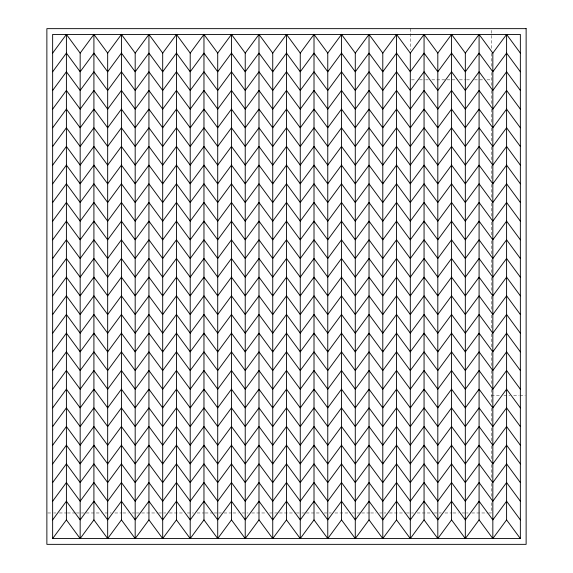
<?xml version="1.0" encoding="UTF-8"?>
<svg xmlns="http://www.w3.org/2000/svg" width="573" height="573" viewBox="0 0 573 573"><rect width="100%" height="100%" fill="white"/><g stroke="black" fill="none" stroke-linecap="round" stroke-linejoin="round"><path stroke-width="0.43" stroke-dasharray="2.87 2.15" d="M411.421 79.84L415.869 79.84M419.429 79.84L424.765 79.84M425.653 79.84L428.318 79.84M431.877 79.84L446.102 79.84M446.99 79.84L455.886 79.84M459.439 79.84L465.663 79.84M466.558 79.84L470.999 79.84M474.559 79.84L483.447 79.84M487.007 79.84L491.455 79.84M491.455 395.728L500.344 395.728M503.903 395.728L510.128 395.728M513.68 395.728L519.016 395.728M519.904 395.728L525.24 395.728M47.76 512.971L53.131 512.971M54.027 512.971L55.81 512.971M59.391 512.971L66.547 512.971M67.442 512.971L75.493 512.971M76.388 512.971L85.334 512.971M86.229 512.971L101.435 512.971M105.009 512.971L111.277 512.971M114.851 512.971L122.006 512.971M122.901 512.971L128.273 512.971M131.847 512.971L135.429 512.971M136.324 512.971L140.793 512.971M141.689 512.971L157.79 512.971M158.685 512.971L165.841 512.971M169.422 512.971L183.732 512.971M187.314 512.971L193.574 512.971M197.148 512.971L204.303 512.971M205.198 512.971L213.249 512.971M214.144 512.971L217.726 512.971M218.621 512.971L223.09 512.971M223.986 512.971L232.036 512.971M232.932 512.971L238.296 512.971M241.878 512.971L248.138 512.971M251.719 512.971L266.03 512.971M269.611 512.971L278.55 512.971M279.445 512.971L295.546 512.971M296.442 512.971L300.918 512.971M301.813 512.971L305.388 512.971M306.283 512.971L320.594 512.971M324.175 512.971L331.33 512.971M334.911 512.971L351.013 512.971M351.908 512.971L360.854 512.971M361.742 512.971L369.793 512.971M370.688 512.971L376.06 512.971M379.634 512.971L383.215 512.971M384.111 512.971L385.894 512.971M389.475 512.971L405.577 512.971M406.472 512.971L413.627 512.971M417.208 512.971L433.31 512.971M434.205 512.971L441.36 512.971M444.935 512.971L452.09 512.971M452.985 512.971L458.357 512.971M461.931 512.971L465.512 512.971M466.408 512.971L468.198 512.971M471.772 512.971L487.874 512.971M488.769 512.971L491.455 512.971L491.455 502.227M491.455 30.412L491.455 49.837M491.455 53.361L491.455 68.366M491.455 72.513L491.455 87.003M491.455 90.584L491.455 105.64M491.455 109.221L491.455 123.689M491.455 128.023L491.455 142.484M491.455 146.824L491.455 162.166M491.455 165.747L491.455 180.839M491.455 184.42L491.455 198.86M491.455 203.222L491.455 217.647M491.455 222.023L491.455 236.441M491.455 240.825L491.455 255.236M491.455 259.619L491.455 274.023M491.455 277.525L491.455 291.922M491.455 296.327L491.455 310.716M491.455 315.129L491.455 329.504M491.455 333.923L491.455 348.298M491.455 352.724L491.455 367.092M491.455 370.631L491.455 384.984M491.455 389.432L491.455 403.779M491.455 408.234L491.455 423.468M491.455 427.924L491.455 442.263M491.455 445.83L491.455 460.169M491.455 464.631L491.455 478.964M491.455 483.433L491.455 497.758M410.533 28.65L410.533 49.837"/><path stroke-width="0.86" d="M52.644 53.103L66.404 34.43L80.163 53.103L80.163 538.57L66.404 519.897L66.404 34.43M52.644 71.775L66.404 53.103L80.163 71.775L93.915 53.103L107.674 71.775L121.426 53.103L135.185 71.775L148.937 53.103L162.696 71.775L176.455 53.103L190.207 71.775L203.967 53.103L217.719 71.775L231.478 53.103L245.23 71.775L258.989 53.103L272.741 71.775L286.5 53.103L300.259 71.775L314.011 53.103L327.77 71.775L341.522 53.103L355.281 71.775L369.033 53.103L382.793 71.775L396.545 53.103L410.304 71.775L424.063 53.103L437.815 71.775L451.574 53.103L465.326 71.775L479.085 53.103L492.837 71.775L506.596 53.103L520.356 71.775M52.644 90.448L66.404 71.775L80.163 90.448L93.915 71.775L107.674 90.448L121.426 71.775L135.185 90.448L148.937 71.775L162.696 90.448L176.455 71.775L190.207 90.448L203.967 71.775L217.719 90.448L231.478 71.775L245.23 90.448L258.989 71.775L272.741 90.448L286.5 71.775L300.259 90.448L314.011 71.775L327.77 90.448L341.522 71.775L355.281 90.448L369.033 71.775L382.793 90.448L396.545 71.775L410.304 90.448L424.063 71.775L437.815 90.448L451.574 71.775L465.326 90.448L479.085 71.775L492.837 90.448L506.596 71.775L520.356 90.448M80.163 53.103L93.915 34.43L107.674 53.103L107.674 538.57L121.426 519.897L121.426 34.43L107.674 53.103M52.644 109.121L66.404 90.448L80.163 109.121L93.915 90.448L107.674 109.121L121.426 90.448L135.185 109.121L148.937 90.448L162.696 109.121L176.455 90.448L190.207 109.121L203.967 90.448L217.719 109.121L231.478 90.448L245.23 109.121L258.989 90.448L272.741 109.121L286.5 90.448L300.259 109.121L314.011 90.448L327.77 109.121L341.522 90.448L355.281 109.121L369.033 90.448L382.793 109.121L396.545 90.448L410.304 109.121L424.063 90.448L437.815 109.121L451.574 90.448L465.326 109.121L479.085 90.448L492.837 109.121L506.596 90.448L520.356 109.121M52.644 127.786L66.404 109.121L80.163 127.786L93.915 109.121L107.674 127.786L121.426 109.121L135.185 127.786L148.937 109.121L162.696 127.786L176.455 109.121L190.207 127.786L203.967 109.121L217.719 127.786L231.478 109.121L245.23 127.786L258.989 109.121L272.741 127.786L286.5 109.121L300.259 127.786L314.011 109.121L327.77 127.786L341.522 109.121L355.281 127.786L369.033 109.121L382.793 127.786L396.545 109.121L410.304 127.786L424.063 109.121L437.815 127.786L451.574 109.121L465.326 127.786L479.085 109.121L492.837 127.786L506.596 109.121L520.356 127.786M52.644 146.459L66.404 127.786L80.163 146.459L93.915 127.786L107.674 146.459L121.426 127.786L135.185 146.459L148.937 127.786L162.696 146.459L176.455 127.786L190.207 146.459L203.967 127.786L217.719 146.459L231.478 127.786L245.23 146.459L258.989 127.786L272.741 146.459L286.5 127.786L300.259 146.459L314.011 127.786L327.77 146.459L341.522 127.786L355.281 146.459L369.033 127.786L382.793 146.459L396.545 127.786L410.304 146.459L424.063 127.786L437.815 146.459L451.574 127.786L465.326 146.459L479.085 127.786L492.837 146.459L506.596 127.786L520.356 146.459M52.644 165.131L66.404 146.459L80.163 165.131L93.915 146.459L107.674 165.131L121.426 146.459L135.185 165.131L148.937 146.459L162.696 165.131L176.455 146.459L190.207 165.131L203.967 146.459L217.719 165.131L231.478 146.459L245.23 165.131L258.989 146.459L272.741 165.131L286.5 146.459L300.259 165.131L314.011 146.459L327.77 165.131L341.522 146.459L355.281 165.131L369.033 146.459L382.793 165.131L396.545 146.459L410.304 165.131L424.063 146.459L437.815 165.131L451.574 146.459L465.326 165.131L479.085 146.459L492.837 165.131L506.596 146.459L520.356 165.131M148.937 34.43L148.937 519.897L135.185 538.57L135.185 53.103L148.937 34.43L162.696 53.103L162.696 538.57L176.455 519.897L176.455 34.43L190.207 53.103L190.207 538.57L203.967 519.897L203.967 34.43L190.207 53.103M52.644 183.804L66.404 165.131L80.163 183.804L93.915 165.131L107.674 183.804L121.426 165.131L135.185 183.804L148.937 165.131L162.696 183.804L176.455 165.131L190.207 183.804L203.967 165.131L217.719 183.804L231.478 165.131L245.23 183.804L258.989 165.131L272.741 183.804L286.5 165.131L300.259 183.804L314.011 165.131L327.77 183.804L341.522 165.131L355.281 183.804L369.033 165.131L382.793 183.804L396.545 165.131L410.304 183.804L424.063 165.131L437.815 183.804L451.574 165.131L465.326 183.804L479.085 165.131L492.837 183.804L506.596 165.131L520.356 183.804M52.644 202.477L66.404 183.804L80.163 202.477L93.915 183.804L107.674 202.477L121.426 183.804L135.185 202.477L148.937 183.804L162.696 202.477L176.455 183.804L190.207 202.477L203.967 183.804L217.719 202.477L231.478 183.804L245.23 202.477L258.989 183.804L272.741 202.477L286.5 183.804L300.259 202.477L314.011 183.804L327.77 202.477L341.522 183.804L355.281 202.477L369.033 183.804L382.793 202.477L396.545 183.804L410.304 202.477L424.063 183.804L437.815 202.477L451.574 183.804L465.326 202.477L479.085 183.804L492.837 202.477L506.596 183.804L520.356 202.477M162.696 53.103L176.455 34.43M52.644 221.149L66.404 202.477L80.163 221.149L93.915 202.477L107.674 221.149L121.426 202.477L135.185 221.149L148.937 202.477L162.696 221.149L176.455 202.477L190.207 221.149L203.967 202.477L217.719 221.149L231.478 202.477L245.23 221.149L258.989 202.477L272.741 221.149L286.5 202.477L300.259 221.149L314.011 202.477L327.77 221.149L341.522 202.477L355.281 221.149L369.033 202.477L382.793 221.149L396.545 202.477L410.304 221.149L424.063 202.477L437.815 221.149L451.574 202.477L465.326 221.149L479.085 202.477L492.837 221.149L506.596 202.477L520.356 221.149M52.644 239.822L66.404 221.149L80.163 239.822L93.915 221.149L107.674 239.822L121.426 221.149L135.185 239.822L148.937 221.149L162.696 239.822L176.455 221.149L190.207 239.822L203.967 221.149L217.719 239.822L231.478 221.149L245.23 239.822L258.989 221.149L272.741 239.822L286.5 221.149L300.259 239.822L314.011 221.149L327.77 239.822L341.522 221.149L355.281 239.822L369.033 221.149L382.793 239.822L396.545 221.149L410.304 239.822L424.063 221.149L437.815 239.822L451.574 221.149L465.326 239.822L479.085 221.149L492.837 239.822L506.596 221.149L520.356 239.822M52.644 258.495L66.404 239.822L80.163 258.495L93.915 239.822L107.674 258.495L121.426 239.822L135.185 258.495L148.937 239.822L162.696 258.495L176.455 239.822L190.207 258.495L203.967 239.822L217.719 258.495L231.478 239.822L245.23 258.495L258.989 239.822L272.741 258.495L286.5 239.822L300.259 258.495L314.011 239.822L327.77 258.495L341.522 239.822L355.281 258.495L369.033 239.822L382.793 258.495L396.545 239.822L410.304 258.495L424.063 239.822L437.815 258.495L451.574 239.822L465.326 258.495L479.085 239.822L492.837 258.495L506.596 239.822L520.356 258.495M52.644 277.167L66.404 258.495L80.163 277.167L93.915 258.495L107.674 277.167L121.426 258.495L135.185 277.167L148.937 258.495L162.696 277.167L176.455 258.495L190.207 277.167L203.967 258.495L217.719 277.167L231.478 258.495L245.23 277.167L258.989 258.495L272.741 277.167L286.5 258.495L300.259 277.167L314.011 258.495L327.77 277.167L341.522 258.495L355.281 277.167L369.033 258.495L382.793 277.167L396.545 258.495L410.304 277.167L424.063 258.495L437.815 277.167L451.574 258.495L465.326 277.167L479.085 258.495L492.837 277.167L506.596 258.495L520.356 277.167M231.478 34.43L231.478 519.897L217.719 538.57L217.719 53.103L231.478 34.43L245.23 53.103L245.23 538.57L258.989 519.897L258.989 34.43L245.23 53.103M52.644 295.833L66.404 277.167L80.163 295.833L93.915 277.167L107.674 295.833L121.426 277.167L135.185 295.833L148.937 277.167L162.696 295.833L176.455 277.167L190.207 295.833L203.967 277.167L217.719 295.833L231.478 277.167L245.23 295.833L258.989 277.167L272.741 295.833L286.5 277.167L300.259 295.833L314.011 277.167L327.77 295.833L341.522 277.167L355.281 295.833L369.033 277.167L382.793 295.833L396.545 277.167L410.304 295.833L424.063 277.167L437.815 295.833L451.574 277.167L465.326 295.833L479.085 277.167L492.837 295.833L506.596 277.167L520.356 295.833M52.644 314.505L66.404 295.833L80.163 314.505L93.915 295.833L107.674 314.505L121.426 295.833L135.185 314.505L148.937 295.833L162.696 314.505L176.455 295.833L190.207 314.505L203.967 295.833L217.719 314.505L231.478 295.833L245.23 314.505L258.989 295.833L272.741 314.505L286.5 295.833L300.259 314.505L314.011 295.833L327.77 314.505L341.522 295.833L355.281 314.505L369.033 295.833L382.793 314.505L396.545 295.833L410.304 314.505L424.063 295.833L437.815 314.505L451.574 295.833L465.326 314.505L479.085 295.833L492.837 314.505L506.596 295.833L520.356 314.505M52.644 333.178L66.404 314.505L80.163 333.178L93.915 314.505L107.674 333.178L121.426 314.505L135.185 333.178L148.937 314.505L162.696 333.178L176.455 314.505L190.207 333.178L203.967 314.505L217.719 333.178L231.478 314.505L245.23 333.178L258.989 314.505L272.741 333.178L286.5 314.505L300.259 333.178L314.011 314.505L327.77 333.178L341.522 314.505L355.281 333.178L369.033 314.505L382.793 333.178L396.545 314.505L410.304 333.178L424.063 314.505L437.815 333.178L451.574 314.505L465.326 333.178L479.085 314.505L492.837 333.178L506.596 314.505L520.356 333.178M52.644 351.851L66.404 333.178L80.163 351.851L93.915 333.178L107.674 351.851L121.426 333.178L135.185 351.851L148.937 333.178L162.696 351.851L176.455 333.178L190.207 351.851L203.967 333.178L217.719 351.851L231.478 333.178L245.23 351.851L258.989 333.178L272.741 351.851L286.5 333.178L300.259 351.851L314.011 333.178L327.77 351.851L341.522 333.178L355.281 351.851L369.033 333.178L382.793 351.851L396.545 333.178L410.304 351.851L424.063 333.178L437.815 351.851L451.574 333.178L465.326 351.851L479.085 333.178L492.837 351.851L506.596 333.178L520.356 351.851M258.989 519.897L272.741 538.57L272.741 53.103L286.5 34.43L300.259 53.103L300.259 538.57L314.011 519.897L314.011 34.43L300.259 53.103M52.644 370.523L66.404 351.851L80.163 370.523L93.915 351.851L107.674 370.523L121.426 351.851L135.185 370.523L148.937 351.851L162.696 370.523L176.455 351.851L190.207 370.523L203.967 351.851L217.719 370.523L231.478 351.851L245.23 370.523L258.989 351.851L272.741 370.523L286.5 351.851L300.259 370.523L314.011 351.851L327.77 370.523L341.522 351.851L355.281 370.523L369.033 351.851L382.793 370.523L396.545 351.851L410.304 370.523L424.063 351.851L437.815 370.523L451.574 351.851L465.326 370.523L479.085 351.851L492.837 370.523L506.596 351.851L520.356 370.523M52.644 389.196L66.404 370.523L80.163 389.196L93.915 370.523L107.674 389.196L121.426 370.523L135.185 389.196L148.937 370.523L162.696 389.196L176.455 370.523L190.207 389.196L203.967 370.523L217.719 389.196L231.478 370.523L245.23 389.196L258.989 370.523L272.741 389.196L286.5 370.523L300.259 389.196L314.011 370.523L327.77 389.196L341.522 370.523L355.281 389.196L369.033 370.523L382.793 389.196L396.545 370.523L410.304 389.196L424.063 370.523L437.815 389.196L451.574 370.523L465.326 389.196L479.085 370.523L492.837 389.196L506.596 370.523L520.356 389.196M52.644 407.869L66.404 389.196L80.163 407.869L93.915 389.196L107.674 407.869L121.426 389.196L135.185 407.869L148.937 389.196L162.696 407.869L176.455 389.196L190.207 407.869L203.967 389.196L217.719 407.869L231.478 389.196L245.23 407.869L258.989 389.196L272.741 407.869L286.5 389.196L300.259 407.869L314.011 389.196L327.77 407.869L341.522 389.196L355.281 407.869L369.033 389.196L382.793 407.869L396.545 389.196L410.304 407.869L424.063 389.196L437.815 407.869L451.574 389.196L465.326 407.869L479.085 389.196L492.837 407.869L506.596 389.196L520.356 407.869M52.644 426.541L66.404 407.869L80.163 426.541L93.915 407.869L107.674 426.541L121.426 407.869L135.185 426.541L148.937 407.869L162.696 426.541L176.455 407.869L190.207 426.541L203.967 407.869L217.719 426.541L231.478 407.869L245.23 426.541L258.989 407.869L272.741 426.541L286.5 407.869L300.259 426.541L314.011 407.869L327.77 426.541L341.522 407.869L355.281 426.541L369.033 407.869L382.793 426.541L396.545 407.869L410.304 426.541L424.063 407.869L437.815 426.541L451.574 407.869L465.326 426.541L479.085 407.869L492.837 426.541L506.596 407.869L520.356 426.541M341.522 519.897L327.77 538.57L327.77 53.103L341.522 34.43L355.281 53.103L355.281 538.57L341.522 519.897L341.522 34.43M52.644 445.214L66.404 426.541L80.163 445.214L93.915 426.541L107.674 445.214L121.426 426.541L135.185 445.214L148.937 426.541L162.696 445.214L176.455 426.541L190.207 445.214L203.967 426.541L217.719 445.214L231.478 426.541L245.23 445.214L258.989 426.541L272.741 445.214L286.5 426.541L300.259 445.214L314.011 426.541L327.77 445.214L341.522 426.541L355.281 445.214L369.033 426.541L382.793 445.214L396.545 426.541L410.304 445.214L424.063 426.541L437.815 445.214L451.574 426.541L465.326 445.214L479.085 426.541L492.837 445.214L506.596 426.541L520.356 445.214M52.644 463.879L66.404 445.214L80.163 463.879L93.915 445.214L107.674 463.879L121.426 445.214L135.185 463.879L148.937 445.214L162.696 463.879L176.455 445.214L190.207 463.879L203.967 445.214L217.719 463.879L231.478 445.214L245.23 463.879L258.989 445.214L272.741 463.879L286.5 445.214L300.259 463.879L314.011 445.214L327.77 463.879L341.522 445.214L355.281 463.879L369.033 445.214L382.793 463.879L396.545 445.214L410.304 463.879L424.063 445.214L437.815 463.879L451.574 445.214L465.326 463.879L479.085 445.214L492.837 463.879L506.596 445.214L520.356 463.879M355.281 53.103L369.033 34.43L382.793 53.103L382.793 538.57L396.545 519.897L396.545 34.43L382.793 53.103M52.644 482.552L66.404 463.879L80.163 482.552L93.915 463.879L107.674 482.552L121.426 463.879L135.185 482.552L148.937 463.879L162.696 482.552L176.455 463.879L190.207 482.552L203.967 463.879L217.719 482.552L231.478 463.879L245.23 482.552L258.989 463.879L272.741 482.552L286.5 463.879L300.259 482.552L314.011 463.879L327.77 482.552L341.522 463.879L355.281 482.552L369.033 463.879L382.793 482.552L396.545 463.879L410.304 482.552L424.063 463.879L437.815 482.552L451.574 463.879L465.326 482.552L479.085 463.879L492.837 482.552L506.596 463.879L520.356 482.552M52.644 501.225L66.404 482.552L80.163 501.225L93.915 482.552L107.674 501.225L121.426 482.552L135.185 501.225L148.937 482.552L162.696 501.225L176.455 482.552L190.207 501.225L203.967 482.552L217.719 501.225L231.478 482.552L245.23 501.225L258.989 482.552L272.741 501.225L286.5 482.552L300.259 501.225L314.011 482.552L327.77 501.225L341.522 482.552L355.281 501.225L369.033 482.552L382.793 501.225L396.545 482.552L410.304 501.225L424.063 482.552L437.815 501.225L451.574 482.552L465.326 501.225L479.085 482.552L492.837 501.225L506.596 482.552L520.356 501.225M52.644 519.897L66.404 501.225L80.163 519.897L93.915 501.225L107.674 519.897L121.426 501.225L135.185 519.897L148.937 501.225L162.696 519.897L176.455 501.225L190.207 519.897L203.967 501.225L217.719 519.897L231.478 501.225L245.23 519.897L258.989 501.225L272.741 519.897L286.5 501.225L300.259 519.897L314.011 501.225L327.77 519.897L341.522 501.225L355.281 519.897L369.033 501.225L382.793 519.897L396.545 501.225L410.304 519.897L424.063 501.225L437.815 519.897L451.574 501.225L465.326 519.897L479.085 501.225L492.837 519.897L506.596 501.225L520.356 519.897M52.644 538.57L52.644 34.43L520.356 34.43L520.356 538.57L52.644 538.57L66.404 519.897M424.063 34.43L424.063 519.897L410.304 538.57L410.304 53.103L424.063 34.43L437.815 53.103L437.815 538.57L451.574 519.897L451.574 34.43L437.815 53.103M80.163 538.57L93.915 519.897L93.915 34.43M479.085 34.43L479.085 519.897L465.326 538.57L465.326 53.103L479.085 34.43L492.837 53.103L492.837 538.57L506.596 519.897L506.596 34.43L492.837 53.103M272.741 538.57L286.5 519.897L286.5 34.43M355.281 538.57L369.033 519.897L369.033 34.43M506.596 34.43L520.356 53.103M451.574 34.43L465.326 53.103M396.545 34.43L410.304 53.103M314.011 34.43L327.77 53.103M258.989 34.43L272.741 53.103M203.967 34.43L217.719 53.103M506.596 519.897L520.356 538.57M121.426 34.43L135.185 53.103M479.085 519.897L492.837 538.57M451.574 519.897L465.326 538.57M424.063 519.897L437.815 538.57M396.545 519.897L410.304 538.57M369.033 519.897L382.793 538.57M314.011 519.897L327.77 538.57M286.5 519.897L300.259 538.57M231.478 519.897L245.23 538.57M203.967 519.897L217.719 538.57M176.455 519.897L190.207 538.57M148.937 519.897L162.696 538.57M121.426 519.897L135.185 538.57M93.915 519.897L107.674 538.57M526.129 28.65L46.871 28.65L46.871 544.35L526.129 544.35L526.129 28.65"/></g></svg>
